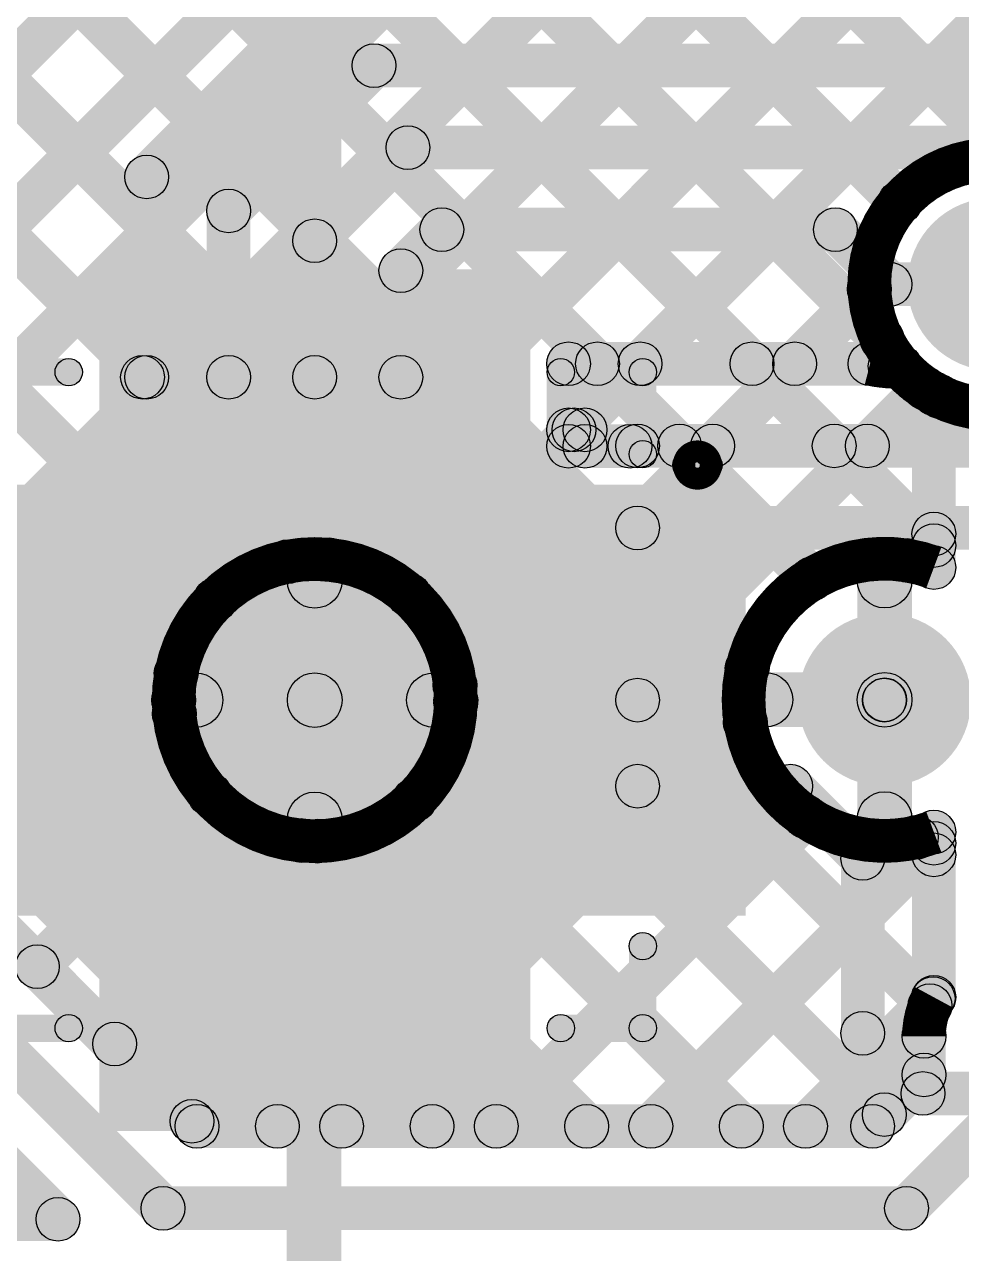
# Model space of a CAD drawing. Header units: millimetres. Extents: x 2.38 to 5.72, y -0.36 to 1.72.
# Drawn here: x 4.0637 to 4.235, y 0.1357 to 0.3605 of the extents above; entities that cross this region are included whole.
import ezdxf

# ---------------------------------------------------------------- set-up
doc = ezdxf.new("R2010")
doc.units = ezdxf.units.MM
doc.header["$MEASUREMENT"] = 0
for name, color, linetype in [('BottomLayer', 5, 'Continuous'), ('BottomOverlay', 54, 'Continuous'), ('BottomPaste', 16, 'Continuous'), ('BottomSolder', 6, 'Continuous'), ('Mechanical1', 6, 'Continuous'), ('TopLayer', 1, 'Continuous'), ('TopSolder', 216, 'Continuous'), ('ViaHoleLayer', 16, 'Continuous')]:
    doc.layers.add(name, color=color, linetype=linetype)

# ---------------------------------------------------------------- blocks, each defined once
blk = doc.blocks.new('20_QFN_B_2')
at = {"layer": 'BottomLayer'}
for points in [[(-0.03543, 0.0748), (-0.02756, 0.0748), (-0.02756, 0.04331), (-0.03543, 0.04331)], [(-0.01969, 0.0748), (-0.01181, 0.0748), (-0.01181, 0.04331), (-0.01969, 0.04331)], [(-0.00394, 0.0748), (0.00394, 0.0748), (0.00394, 0.04331), (-0.00394, 0.04331)], [(0.01181, 0.0748), (0.01969, 0.0748), (0.01969, 0.04331), (0.01181, 0.04331)], [(0.02756, 0.0748), (0.03543, 0.0748), (0.03543, 0.04331), (0.02756, 0.04331)], [(-0.0748, 0.03543), (-0.04331, 0.03543), (-0.04331, 0.02756), (-0.0748, 0.02756)], [(-0.03543, 0.03543), (0.03543, 0.03543), (0.03543, -0.03543), (-0.03543, -0.03543)], [(0.04331, 0.03543), (0.0748, 0.03543), (0.0748, 0.02756), (0.04331, 0.02756)], [(-0.0748, 0.01969), (-0.04331, 0.01969), (-0.04331, 0.01181), (-0.0748, 0.01181)], [(0.04331, 0.01969), (0.0748, 0.01969), (0.0748, 0.01181), (0.04331, 0.01181)], [(-0.0748, 0.00394), (-0.04331, 0.00394), (-0.04331, -0.00394), (-0.0748, -0.00394)], [(0.04331, 0.00394), (0.0748, 0.00394), (0.0748, -0.00394), (0.04331, -0.00394)], [(-0.0748, -0.01181), (-0.04331, -0.01181), (-0.04331, -0.01969), (-0.0748, -0.01969)], [(0.04331, -0.01181), (0.0748, -0.01181), (0.0748, -0.01969), (0.04331, -0.01969)], [(-0.0748, -0.02756), (-0.04331, -0.02756), (-0.04331, -0.03543), (-0.0748, -0.03543)], [(0.04331, -0.02756), (0.0748, -0.02756), (0.0748, -0.03543), (0.04331, -0.03543)], [(-0.03543, -0.04331), (-0.02756, -0.04331), (-0.02756, -0.0748), (-0.03543, -0.0748)], [(-0.01969, -0.04331), (-0.01181, -0.04331), (-0.01181, -0.0748), (-0.01969, -0.0748)], [(-0.00394, -0.04331), (0.00394, -0.04331), (0.00394, -0.0748), (-0.00394, -0.0748)], [(0.01181, -0.04331), (0.01969, -0.04331), (0.01969, -0.0748), (0.01181, -0.0748)], [(0.02756, -0.04331), (0.03543, -0.04331), (0.03543, -0.0748), (0.02756, -0.0748)]]:
    blk.add_hatch(color=5, dxfattribs=at).paths.add_polyline_path(points)
at = {"layer": 'BottomOverlay'}
h = blk.add_hatch(color=54, dxfattribs=at)
edge = h.paths.add_edge_path()
edge.add_arc((-0.06, 0.06), 0.0025, 0, 360)
h = blk.add_hatch(color=54, dxfattribs=at)
edge = h.paths.add_edge_path()
edge.add_arc((-0.06, 0.06), 0.0025, 0, 360)
for points in [[(-0.045, 0.0625), (-0.045, 0.0575), (-0.06, 0.0575), (-0.06, 0.0625)], [(0.06, 0.0625), (0.06, 0.0575), (0.045, 0.0575), (0.045, 0.0625)], [(-0.0625, 0.06), (-0.0575, 0.06), (-0.0575, 0.045), (-0.0625, 0.045)], [(0.0575, 0.06), (0.0625, 0.06), (0.0625, 0.045), (0.0575, 0.045)], [(-0.0625, -0.045), (-0.0575, -0.045), (-0.0575, -0.06), (-0.0625, -0.06)], [(0.0575, -0.045), (0.0625, -0.045), (0.0625, -0.06), (0.0575, -0.06)], [(-0.045, -0.0575), (-0.045, -0.0625), (-0.06, -0.0625), (-0.06, -0.0575)], [(0.06, -0.0575), (0.06, -0.0625), (0.045, -0.0625), (0.045, -0.0575)]]:
    blk.add_hatch(color=54, dxfattribs=at).paths.add_polyline_path(points)
h = blk.add_hatch(color=54, dxfattribs=at)
edge = h.paths.add_edge_path()
edge.add_arc((-0.045, 0.06), 0.0025, 0, 360)
h = blk.add_hatch(color=54, dxfattribs=at)
edge = h.paths.add_edge_path()
edge.add_arc((0.045, 0.06), 0.0025, 0, 360)
h = blk.add_hatch(color=54, dxfattribs=at)
edge = h.paths.add_edge_path()
edge.add_arc((0.06, 0.06), 0.0025, 0, 360)
h = blk.add_hatch(color=54, dxfattribs=at)
edge = h.paths.add_edge_path()
edge.add_arc((0.06, 0.06), 0.0025, 0, 360)
h = blk.add_hatch(color=54, dxfattribs=at)
edge = h.paths.add_edge_path()
edge.add_arc((-0.06, 0.045), 0.0025, 0, 360)
h = blk.add_hatch(color=54, dxfattribs=at)
edge = h.paths.add_edge_path()
edge.add_arc((0.06, 0.045), 0.0025, 0, 360)
h = blk.add_hatch(color=54, dxfattribs=at)
edge = h.paths.add_edge_path()
edge.add_arc((-0.072, -0.043), 0.0025, 0, 360)
h = blk.add_hatch(color=54, dxfattribs=at)
edge = h.paths.add_edge_path()
edge.add_arc((-0.068, -0.043), 0.0025, 0, 360)
h = blk.add_hatch(color=54, dxfattribs=at)
edge = h.paths.add_edge_path()
edge.add_arc((-0.06, -0.045), 0.0025, 0, 360)
h = blk.add_hatch(color=54, dxfattribs=at)
edge = h.paths.add_edge_path()
edge.add_arc((0.06, -0.045), 0.0025, 0, 360)
h = blk.add_hatch(color=54, dxfattribs=at)
edge = h.paths.add_edge_path()
edge.add_arc((-0.06, -0.06), 0.0025, 0, 360)
h = blk.add_hatch(color=54, dxfattribs=at)
edge = h.paths.add_edge_path()
edge.add_arc((-0.06, -0.06), 0.0025, 0, 360)
h = blk.add_hatch(color=54, dxfattribs=at)
edge = h.paths.add_edge_path()
edge.add_arc((-0.045, -0.06), 0.0025, 0, 360)
h = blk.add_hatch(color=54, dxfattribs=at)
edge = h.paths.add_edge_path()
edge.add_arc((0.045, -0.06), 0.0025, 0, 360)
h = blk.add_hatch(color=54, dxfattribs=at)
edge = h.paths.add_edge_path()
edge.add_arc((0.06, -0.06), 0.0025, 0, 360)
h = blk.add_hatch(color=54, dxfattribs=at)
edge = h.paths.add_edge_path()
edge.add_arc((0.06, -0.06), 0.0025, 0, 360)
at = {"layer": 'BottomPaste'}
for points in [[(-0.03543, 0.0748), (-0.02756, 0.0748), (-0.02756, 0.04331), (-0.03543, 0.04331)], [(-0.01969, 0.0748), (-0.01181, 0.0748), (-0.01181, 0.04331), (-0.01969, 0.04331)], [(-0.00394, 0.0748), (0.00394, 0.0748), (0.00394, 0.04331), (-0.00394, 0.04331)], [(0.01181, 0.0748), (0.01969, 0.0748), (0.01969, 0.04331), (0.01181, 0.04331)], [(0.02756, 0.0748), (0.03543, 0.0748), (0.03543, 0.04331), (0.02756, 0.04331)], [(-0.0748, 0.03543), (-0.04331, 0.03543), (-0.04331, 0.02756), (-0.0748, 0.02756)], [(-0.03543, 0.03543), (0.03543, 0.03543), (0.03543, -0.03543), (-0.03543, -0.03543)], [(0.04331, 0.03543), (0.0748, 0.03543), (0.0748, 0.02756), (0.04331, 0.02756)], [(-0.0748, 0.01969), (-0.04331, 0.01969), (-0.04331, 0.01181), (-0.0748, 0.01181)], [(0.04331, 0.01969), (0.0748, 0.01969), (0.0748, 0.01181), (0.04331, 0.01181)], [(-0.0748, 0.00394), (-0.04331, 0.00394), (-0.04331, -0.00394), (-0.0748, -0.00394)], [(0.04331, 0.00394), (0.0748, 0.00394), (0.0748, -0.00394), (0.04331, -0.00394)], [(-0.0748, -0.01181), (-0.04331, -0.01181), (-0.04331, -0.01969), (-0.0748, -0.01969)], [(0.04331, -0.01181), (0.0748, -0.01181), (0.0748, -0.01969), (0.04331, -0.01969)], [(-0.0748, -0.02756), (-0.04331, -0.02756), (-0.04331, -0.03543), (-0.0748, -0.03543)], [(0.04331, -0.02756), (0.0748, -0.02756), (0.0748, -0.03543), (0.04331, -0.03543)], [(-0.03543, -0.04331), (-0.02756, -0.04331), (-0.02756, -0.0748), (-0.03543, -0.0748)], [(-0.01969, -0.04331), (-0.01181, -0.04331), (-0.01181, -0.0748), (-0.01969, -0.0748)], [(-0.00394, -0.04331), (0.00394, -0.04331), (0.00394, -0.0748), (-0.00394, -0.0748)], [(0.01181, -0.04331), (0.01969, -0.04331), (0.01969, -0.0748), (0.01181, -0.0748)], [(0.02756, -0.04331), (0.03543, -0.04331), (0.03543, -0.0748), (0.02756, -0.0748)]]:
    blk.add_hatch(color=16, dxfattribs=at).paths.add_polyline_path(points)
at = {"layer": 'BottomSolder'}
for points in [[(-0.03943, 0.0788), (-0.02356, 0.0788), (-0.02356, 0.03931), (-0.03943, 0.03931)], [(-0.02369, 0.0788), (-0.00781, 0.0788), (-0.00781, 0.03931), (-0.02369, 0.03931)], [(-0.00794, 0.0788), (0.00794, 0.0788), (0.00794, 0.03931), (-0.00794, 0.03931)], [(0.00781, 0.0788), (0.02369, 0.0788), (0.02369, 0.03931), (0.00781, 0.03931)], [(0.02356, 0.0788), (0.03943, 0.0788), (0.03943, 0.03931), (0.02356, 0.03931)], [(-0.0788, 0.03943), (-0.03931, 0.03943), (-0.03931, 0.02356), (-0.0788, 0.02356)], [(-0.03943, 0.03943), (0.03943, 0.03943), (0.03943, -0.03943), (-0.03943, -0.03943)], [(0.03931, 0.03943), (0.0788, 0.03943), (0.0788, 0.02356), (0.03931, 0.02356)], [(-0.0788, 0.02369), (-0.03931, 0.02369), (-0.03931, 0.00781), (-0.0788, 0.00781)], [(0.03931, 0.02369), (0.0788, 0.02369), (0.0788, 0.00781), (0.03931, 0.00781)], [(-0.0788, 0.00794), (-0.03931, 0.00794), (-0.03931, -0.00794), (-0.0788, -0.00794)], [(0.03931, 0.00794), (0.0788, 0.00794), (0.0788, -0.00794), (0.03931, -0.00794)], [(-0.0788, -0.00781), (-0.03931, -0.00781), (-0.03931, -0.02369), (-0.0788, -0.02369)], [(0.03931, -0.00781), (0.0788, -0.00781), (0.0788, -0.02369), (0.03931, -0.02369)], [(-0.0788, -0.02356), (-0.03931, -0.02356), (-0.03931, -0.03943), (-0.0788, -0.03943)], [(0.03931, -0.02356), (0.0788, -0.02356), (0.0788, -0.03943), (0.03931, -0.03943)], [(-0.03943, -0.03931), (-0.02356, -0.03931), (-0.02356, -0.0788), (-0.03943, -0.0788)], [(-0.02369, -0.03931), (-0.00781, -0.03931), (-0.00781, -0.0788), (-0.02369, -0.0788)], [(-0.00794, -0.03931), (0.00794, -0.03931), (0.00794, -0.0788), (-0.00794, -0.0788)], [(0.00781, -0.03931), (0.02369, -0.03931), (0.02369, -0.0788), (0.00781, -0.0788)], [(0.02356, -0.03931), (0.03943, -0.03931), (0.03943, -0.0788), (0.02356, -0.0788)]]:
    blk.add_hatch(color=6, dxfattribs=at).paths.add_polyline_path(points)
at = {"layer": 'BottomOverlay', "const_width": 0.005}
blk.add_lwpolyline([(-0.068, -0.043, 1), (-0.072, -0.043, 1)], format="xyb", close=True, dxfattribs=at)
at = {"layer": 'BottomOverlay'}
for centre in [(-0.06, 0.06), (-0.06, 0.06), (-0.045, 0.06), (0.045, 0.06), (0.06, 0.06), (0.06, 0.06), (-0.06, 0.045), (0.06, 0.045), (-0.072, -0.043), (-0.068, -0.043), (-0.06, -0.045), (0.06, -0.045), (-0.06, -0.06), (-0.06, -0.06), (-0.045, -0.06), (0.045, -0.06), (0.06, -0.06), (0.06, -0.06)]:
    blk.add_circle(centre, 0.0025, dxfattribs=at)

msp = doc.modelspace()

# ---------------------------------------------------------------- hatches: boundary and pattern name
at = {"layer": 'BottomLayer'}
for points in [[(4.08883, 0.32981), (4.08317, 0.33547), (4.11853, 0.37083), (4.12419, 0.36517)], [(4.10383, 0.3236), (4.09817, 0.32925), (4.12475, 0.35583), (4.1304, 0.35017)], [(4.12758, 0.349), (4.12758, 0.357), (4.395, 0.357), (4.395, 0.349)], [(4.13379, 0.334), (4.13379, 0.342), (4.567, 0.342), (4.567, 0.334)], [(4.11958, 0.31813), (4.11392, 0.32379), (4.13096, 0.34083), (4.13662, 0.33517)], [(4.09, 0.296), (4.082, 0.296), (4.082, 0.33264), (4.09, 0.33264)], [(4.105, 0.296), (4.097, 0.296), (4.097, 0.32642), (4.105, 0.32642)], [(4.14, 0.319), (4.14, 0.327), (4.212, 0.327), (4.212, 0.319)], [(4.13532, 0.31266), (4.12967, 0.31832), (4.13717, 0.32583), (4.14283, 0.32017)], [(4.20917, 0.32017), (4.21483, 0.32583), (4.22483, 0.31583), (4.21917, 0.31017)], [(4.12075, 0.296), (4.11275, 0.296), (4.11275, 0.32096), (4.12075, 0.32096)], [(4.222, 0.309), (4.222, 0.317), (4.241, 0.317), (4.241, 0.309)], [(4.1365, 0.296), (4.1285, 0.296), (4.1285, 0.31549), (4.1365, 0.31549)], [(4.16702, 0.28355), (4.16136, 0.28921), (4.17344, 0.30128), (4.1791, 0.29563)], [(4.16318, 0.29446), (4.16318, 0.30246), (4.21833, 0.30246), (4.21833, 0.29446)], [(4.16564, 0.29563), (4.1713, 0.30128), (4.18631, 0.28627), (4.18066, 0.28061)], [(4.19237, 0.28061), (4.18671, 0.28627), (4.20172, 0.30128), (4.20738, 0.29563)], [(4.19392, 0.29563), (4.19958, 0.30128), (4.2146, 0.28627), (4.20894, 0.28061)], [(4.08525, 0.292), (4.08525, 0.3), (4.086, 0.3), (4.086, 0.292)], [(4.16718, 0.28638), (4.15918, 0.28638), (4.15918, 0.29846), (4.16718, 0.29846)], [(4.22065, 0.28061), (4.21499, 0.28627), (4.22555, 0.29683), (4.23121, 0.29117)], [(4.22816, 0.28967), (4.23382, 0.29533), (4.24288, 0.28627), (4.23722, 0.28061)], [(4.16318, 0.28238), (4.16318, 0.29038), (4.16618, 0.29038), (4.16618, 0.28238)], [(4.16318, 0.27938), (4.16318, 0.28738), (4.16618, 0.28738), (4.16618, 0.27938)], [(4.16618, 0.27938), (4.16618, 0.28738), (4.17443, 0.28738), (4.17443, 0.27938)], [(4.1758, 0.27944), (4.1758, 0.28744), (4.25956, 0.28744), (4.25956, 0.27944)], [(4.1758, 0.26444), (4.1758, 0.27244), (4.25956, 0.27244), (4.25956, 0.26444)], [(4.1758, 0.23294), (4.1758, 0.24094), (4.22094, 0.24094), (4.22094, 0.23294)], [(4.22377, 0.23412), (4.21812, 0.23977), (4.21817, 0.23983), (4.22383, 0.23417)], [(4.1758, 0.2172), (4.1758, 0.2252), (4.2038, 0.2252), (4.2038, 0.2172)], [(4.20097, 0.21837), (4.20663, 0.22403), (4.21983, 0.21083), (4.21417, 0.20517)], [(4.221, 0.176), (4.213, 0.176), (4.213, 0.208), (4.221, 0.208)], [(4.21417, 0.17317), (4.21983, 0.17883), (4.23083, 0.16783), (4.22517, 0.16217)], [(4.228, 0.161), (4.228, 0.169), (4.265, 0.169), (4.265, 0.161)]]:
    msp.add_hatch(color=5, dxfattribs=at).paths.add_polyline_path(points)
h = msp.add_hatch(color=5, dxfattribs=at)
edge = h.paths.add_edge_path()
edge.add_arc((4.12758, 0.353), 0.004, 0, 360)
h = msp.add_hatch(color=5, dxfattribs=at)
edge = h.paths.add_edge_path()
edge.add_arc((4.12758, 0.353), 0.004, 0, 360)
h = msp.add_hatch(color=5, dxfattribs=at)
edge = h.paths.add_edge_path()
edge.add_arc((4.13379, 0.338), 0.004, 0, 360)
h = msp.add_hatch(color=5, dxfattribs=at)
edge = h.paths.add_edge_path()
edge.add_arc((4.13379, 0.338), 0.004, 0, 360)
h = msp.add_hatch(color=5, dxfattribs=at)
edge = h.paths.add_edge_path()
edge.add_arc((4.086, 0.33264), 0.004, 0, 360)
h = msp.add_hatch(color=5, dxfattribs=at)
edge = h.paths.add_edge_path()
edge.add_arc((4.086, 0.33264), 0.004, 0, 360)
h = msp.add_hatch(color=5, dxfattribs=at)
edge = h.paths.add_edge_path()
edge.add_arc((4.101, 0.32642), 0.004, 0, 360)
h = msp.add_hatch(color=5, dxfattribs=at)
edge = h.paths.add_edge_path()
edge.add_arc((4.101, 0.32642), 0.004, 0, 360)
h = msp.add_hatch(color=5, dxfattribs=at)
edge = h.paths.add_edge_path()
edge.add_arc((4.14, 0.323), 0.004, 0, 360)
h = msp.add_hatch(color=5, dxfattribs=at)
edge = h.paths.add_edge_path()
edge.add_arc((4.14, 0.323), 0.004, 0, 360)
h = msp.add_hatch(color=5, dxfattribs=at)
edge = h.paths.add_edge_path()
edge.add_arc((4.212, 0.323), 0.004, 0, 360)
h = msp.add_hatch(color=5, dxfattribs=at)
edge = h.paths.add_edge_path()
edge.add_arc((4.212, 0.323), 0.004, 0, 360)
h = msp.add_hatch(color=5, dxfattribs=at)
edge = h.paths.add_edge_path()
edge.add_arc((4.11675, 0.32096), 0.004, 0, 360)
h = msp.add_hatch(color=5, dxfattribs=at)
edge = h.paths.add_edge_path()
edge.add_arc((4.11675, 0.32096), 0.004, 0, 360)
h = msp.add_hatch(color=5, dxfattribs=at)
edge = h.paths.add_edge_path()
edge.add_arc((4.241, 0.313), 0.01181, 0, 360)
h = msp.add_hatch(color=5, dxfattribs=at)
edge = h.paths.add_edge_path()
edge.add_arc((4.1325, 0.31549), 0.004, 0, 360)
h = msp.add_hatch(color=5, dxfattribs=at)
edge = h.paths.add_edge_path()
edge.add_arc((4.1325, 0.31549), 0.004, 0, 360)
h = msp.add_hatch(color=5, dxfattribs=at)
edge = h.paths.add_edge_path()
edge.add_arc((4.222, 0.313), 0.004, 0, 360)
h = msp.add_hatch(color=5, dxfattribs=at)
edge = h.paths.add_edge_path()
edge.add_arc((4.222, 0.313), 0.004, 0, 360)
h = msp.add_hatch(color=5, dxfattribs=at)
edge = h.paths.add_edge_path()
edge.add_arc((4.16318, 0.29846), 0.004, 0, 360)
h = msp.add_hatch(color=5, dxfattribs=at)
edge = h.paths.add_edge_path()
edge.add_arc((4.16318, 0.29846), 0.004, 0, 360)
h = msp.add_hatch(color=5, dxfattribs=at)
edge = h.paths.add_edge_path()
edge.add_arc((4.16847, 0.29846), 0.004, 0, 360)
h = msp.add_hatch(color=5, dxfattribs=at)
edge = h.paths.add_edge_path()
edge.add_arc((4.17627, 0.29846), 0.004, 0, 360)
h = msp.add_hatch(color=5, dxfattribs=at)
edge = h.paths.add_edge_path()
edge.add_arc((4.19675, 0.29846), 0.004, 0, 360)
h = msp.add_hatch(color=5, dxfattribs=at)
edge = h.paths.add_edge_path()
edge.add_arc((4.20455, 0.29846), 0.004, 0, 360)
h = msp.add_hatch(color=5, dxfattribs=at)
edge = h.paths.add_edge_path()
edge.add_arc((4.21833, 0.29846), 0.004, 0, 360)
h = msp.add_hatch(color=5, dxfattribs=at)
edge = h.paths.add_edge_path()
edge.add_arc((4.21833, 0.29846), 0.004, 0, 360)
h = msp.add_hatch(color=5, dxfattribs=at)
edge = h.paths.add_edge_path()
edge.add_arc((4.21833, 0.29846), 0.004, 0, 360)
h = msp.add_hatch(color=5, dxfattribs=at)
edge = h.paths.add_edge_path()
edge.add_arc((4.222, 0.298), 0.004, 0, 360)
h = msp.add_hatch(color=5, dxfattribs=at)
edge = h.paths.add_edge_path()
edge.add_arc((4.222, 0.298), 0.004, 0, 360)
h = msp.add_hatch(color=5, dxfattribs=at)
edge = h.paths.add_edge_path()
edge.add_arc((4.22381, 0.298), 0.004, 0, 360)
h = msp.add_hatch(color=5, dxfattribs=at)
edge = h.paths.add_edge_path()
edge.add_arc((4.08525, 0.296), 0.004, 0, 360)
h = msp.add_hatch(color=5, dxfattribs=at)
edge = h.paths.add_edge_path()
edge.add_arc((4.086, 0.296), 0.004, 0, 360)
h = msp.add_hatch(color=5, dxfattribs=at)
edge = h.paths.add_edge_path()
edge.add_arc((4.086, 0.296), 0.004, 0, 360)
h = msp.add_hatch(color=5, dxfattribs=at)
edge = h.paths.add_edge_path()
edge.add_arc((4.101, 0.296), 0.004, 0, 360)
h = msp.add_hatch(color=5, dxfattribs=at)
edge = h.paths.add_edge_path()
edge.add_arc((4.11675, 0.296), 0.004, 0, 360)
h = msp.add_hatch(color=5, dxfattribs=at)
edge = h.paths.add_edge_path()
edge.add_arc((4.1325, 0.296), 0.004, 0, 360)
h = msp.add_hatch(color=5, dxfattribs=at)
edge = h.paths.add_edge_path()
edge.add_arc((4.22838, 0.294), 0.004, 0, 360)
h = msp.add_hatch(color=5, dxfattribs=at)
edge = h.paths.add_edge_path()
edge.add_arc((4.23099, 0.2925), 0.004, 0, 360)
h = msp.add_hatch(color=5, dxfattribs=at)
edge = h.paths.add_edge_path()
edge.add_arc((4.16318, 0.28638), 0.004, 0, 360)
h = msp.add_hatch(color=5, dxfattribs=at)
edge = h.paths.add_edge_path()
edge.add_arc((4.16318, 0.28638), 0.004, 0, 360)
h = msp.add_hatch(color=5, dxfattribs=at)
edge = h.paths.add_edge_path()
edge.add_arc((4.16419, 0.28638), 0.004, 0, 360)
h = msp.add_hatch(color=5, dxfattribs=at)
edge = h.paths.add_edge_path()
edge.add_arc((4.16618, 0.28638), 0.004, 0, 360)
h = msp.add_hatch(color=5, dxfattribs=at)
edge = h.paths.add_edge_path()
edge.add_arc((4.16318, 0.28338), 0.004, 0, 360)
h = msp.add_hatch(color=5, dxfattribs=at)
edge = h.paths.add_edge_path()
edge.add_arc((4.16618, 0.28338), 0.004, 0, 360)
h = msp.add_hatch(color=5, dxfattribs=at)
edge = h.paths.add_edge_path()
edge.add_arc((4.16618, 0.28338), 0.004, 0, 360)
h = msp.add_hatch(color=5, dxfattribs=at)
edge = h.paths.add_edge_path()
edge.add_arc((4.17443, 0.28338), 0.004, 0, 360)
h = msp.add_hatch(color=5, dxfattribs=at)
edge = h.paths.add_edge_path()
edge.add_arc((4.1758, 0.28344), 0.004, 0, 360)
h = msp.add_hatch(color=5, dxfattribs=at)
edge = h.paths.add_edge_path()
edge.add_arc((4.18348, 0.28344), 0.004, 0, 360)
h = msp.add_hatch(color=5, dxfattribs=at)
edge = h.paths.add_edge_path()
edge.add_arc((4.18954, 0.28344), 0.004, 0, 360)
h = msp.add_hatch(color=5, dxfattribs=at)
edge = h.paths.add_edge_path()
edge.add_arc((4.21177, 0.28344), 0.004, 0, 360)
h = msp.add_hatch(color=5, dxfattribs=at)
edge = h.paths.add_edge_path()
edge.add_arc((4.21782, 0.28344), 0.004, 0, 360)
h = msp.add_hatch(color=5, dxfattribs=at)
edge = h.paths.add_edge_path()
edge.add_arc((4.1758, 0.26844), 0.004, 0, 360)
h = msp.add_hatch(color=5, dxfattribs=at)
edge = h.paths.add_edge_path()
edge.add_arc((4.11675, 0.23694), 0.01181, 0, 360)
h = msp.add_hatch(color=5, dxfattribs=at)
edge = h.paths.add_edge_path()
edge.add_arc((4.221, 0.237), 0.01181, 0, 360)
h = msp.add_hatch(color=5, dxfattribs=at)
edge = h.paths.add_edge_path()
edge.add_arc((4.1758, 0.23694), 0.004, 0, 360)
h = msp.add_hatch(color=5, dxfattribs=at)
edge = h.paths.add_edge_path()
edge.add_arc((4.22094, 0.23694), 0.004, 0, 360)
h = msp.add_hatch(color=5, dxfattribs=at)
edge = h.paths.add_edge_path()
edge.add_arc((4.22094, 0.23694), 0.004, 0, 360)
h = msp.add_hatch(color=5, dxfattribs=at)
edge = h.paths.add_edge_path()
edge.add_arc((4.221, 0.237), 0.004, 0, 360)
h = msp.add_hatch(color=5, dxfattribs=at)
edge = h.paths.add_edge_path()
edge.add_arc((4.1758, 0.2212), 0.004, 0, 360)
h = msp.add_hatch(color=5, dxfattribs=at)
edge = h.paths.add_edge_path()
edge.add_arc((4.2038, 0.2212), 0.004, 0, 360)
h = msp.add_hatch(color=5, dxfattribs=at)
edge = h.paths.add_edge_path()
edge.add_arc((4.2038, 0.2212), 0.004, 0, 360)
h = msp.add_hatch(color=5, dxfattribs=at)
edge = h.paths.add_edge_path()
edge.add_arc((4.217, 0.208), 0.004, 0, 360)
h = msp.add_hatch(color=5, dxfattribs=at)
edge = h.paths.add_edge_path()
edge.add_arc((4.217, 0.208), 0.004, 0, 360)
h = msp.add_hatch(color=5, dxfattribs=at)
edge = h.paths.add_edge_path()
edge.add_arc((4.217, 0.176), 0.004, 0, 360)
h = msp.add_hatch(color=5, dxfattribs=at)
edge = h.paths.add_edge_path()
edge.add_arc((4.217, 0.176), 0.004, 0, 360)
h = msp.add_hatch(color=5, dxfattribs=at)
edge = h.paths.add_edge_path()
edge.add_arc((4.228, 0.165), 0.004, 0, 360)
h = msp.add_hatch(color=5, dxfattribs=at)
edge = h.paths.add_edge_path()
edge.add_arc((4.228, 0.165), 0.004, 0, 360)
at = {"layer": 'BottomSolder'}
h = msp.add_hatch(color=6, dxfattribs=at)
edge = h.paths.add_edge_path()
edge.add_arc((4.241, 0.313), 0.01581, 0, 360)
h = msp.add_hatch(color=6, dxfattribs=at)
edge = h.paths.add_edge_path()
edge.add_arc((4.11675, 0.23694), 0.01581, 0, 360)
h = msp.add_hatch(color=6, dxfattribs=at)
edge = h.paths.add_edge_path()
edge.add_arc((4.221, 0.237), 0.01581, 0, 360)
at = {"layer": 'Mechanical1'}
msp.add_hatch(color=6, dxfattribs=at).paths.add_polyline_path([(4.12162, 0.04), (4.11162, 0.04), (4.11162, 0.51244), (4.12162, 0.51244)])
at = {"layer": 'TopLayer'}
for points in [[(3.80711, 0.45617), (3.81276, 0.46183), (4.11276, 0.16183), (4.10711, 0.15617)], [(3.83539, 0.45617), (3.84105, 0.46183), (4.14105, 0.16183), (4.13539, 0.15617)], [(3.86367, 0.45617), (3.86933, 0.46183), (4.09389, 0.23727), (4.08823, 0.23162)], [(3.94853, 0.45617), (3.95418, 0.46183), (4.23211, 0.1839), (4.22645, 0.17824)], [(3.9685, 0.19817), (3.96285, 0.20383), (4.22085, 0.46183), (4.2265, 0.45617)], [(3.97681, 0.45617), (3.98247, 0.46183), (4.19868, 0.24562), (4.19302, 0.23996)], [(3.99679, 0.19817), (3.99113, 0.20383), (4.24913, 0.46183), (4.25479, 0.45617)], [(4.0051, 0.45617), (4.01075, 0.46183), (4.21059, 0.26199), (4.20494, 0.25633)], [(4.02507, 0.19817), (4.01941, 0.20383), (4.27741, 0.46183), (4.28307, 0.45617)], [(4.03338, 0.45617), (4.03904, 0.46183), (4.23283, 0.26804), (4.22717, 0.26238)], [(4.11823, 0.45617), (4.12389, 0.46183), (4.24735, 0.33837), (4.2417, 0.33271)], [(4.11463, 0.25945), (4.10898, 0.26511), (4.26616, 0.42229), (4.27181, 0.41663)], [(3.97527, 0.40115), (3.98093, 0.4068), (4.12229, 0.26544), (4.11663, 0.25978)], [(4.14521, 0.40091), (4.15087, 0.40657), (4.22663, 0.33081), (4.22097, 0.32515)], [(3.91193, 0.19817), (3.90628, 0.20383), (4.09964, 0.39719), (4.10529, 0.39153)], [(4.1368, 0.25334), (4.13115, 0.25899), (4.26951, 0.39736), (4.27517, 0.3917)], [(3.96323, 0.38491), (3.96888, 0.39056), (4.10137, 0.25807), (4.09572, 0.25241)], [(4.13304, 0.3848), (4.1387, 0.39045), (4.22333, 0.30582), (4.21767, 0.30016)], [(3.94022, 0.19817), (3.93456, 0.20383), (4.11785, 0.38712), (4.12351, 0.38146)], [(4.14538, 0.23363), (4.13973, 0.23929), (4.21538, 0.31494), (4.22103, 0.30928)], [(4.09713, 0.15709), (4.09147, 0.16275), (4.22555, 0.29683), (4.23121, 0.29117)], [(4.234, 0.26119), (4.226, 0.26119), (4.226, 0.29302), (4.234, 0.29302)], [(4.22797, 0.25965), (4.22231, 0.26531), (4.22717, 0.27016), (4.23283, 0.26451)], [(4.12175, 0.23694), (4.11175, 0.23694), (4.11175, 0.25876), (4.12175, 0.25876)], [(4.226, 0.237), (4.216, 0.237), (4.216, 0.25881), (4.226, 0.25881)], [(4.05301, 0.19783), (4.04736, 0.20349), (4.08859, 0.24472), (4.09424, 0.23906)], [(4.09494, 0.23194), (4.09494, 0.24194), (4.11675, 0.24194), (4.11675, 0.23194)], [(4.11675, 0.23194), (4.11675, 0.24194), (4.13856, 0.24194), (4.13856, 0.23194)], [(4.13959, 0.23683), (4.14524, 0.24248), (4.22376, 0.16397), (4.2181, 0.15831)], [(4.19919, 0.232), (4.19919, 0.242), (4.221, 0.242), (4.221, 0.232)], [(4.12175, 0.21513), (4.11175, 0.21513), (4.11175, 0.23694), (4.12175, 0.23694)], [(4.226, 0.21519), (4.216, 0.21519), (4.216, 0.237), (4.226, 0.237)], [(4.12449, 0.15617), (4.11884, 0.16183), (4.19269, 0.23569), (4.19835, 0.23003)], [(4.06884, 0.18537), (4.06318, 0.19103), (4.0947, 0.22255), (4.10036, 0.21689)], [(4.13222, 0.21591), (4.13787, 0.22157), (4.19762, 0.16183), (4.19196, 0.15617)], [(4.15278, 0.15617), (4.14712, 0.16183), (4.20373, 0.21844), (4.20939, 0.21278)], [(4.08298, 0.17123), (4.07733, 0.17689), (4.11441, 0.21397), (4.12006, 0.20831)], [(4.11142, 0.20843), (4.11708, 0.21408), (4.16933, 0.16183), (4.16367, 0.15617)], [(4.18106, 0.15617), (4.1754, 0.16183), (4.22717, 0.2136), (4.23283, 0.20794)], [(4.22396, 0.20902), (4.22962, 0.21468), (4.23283, 0.21147), (4.22717, 0.20581)], [(4.234, 0.18259), (4.226, 0.18259), (4.226, 0.21281), (4.234, 0.21281)], [(4.05478, 0.19377), (4.06044, 0.19943), (4.09804, 0.16183), (4.09238, 0.15617)], [(4.04417, 0.18317), (4.04983, 0.18883), (4.09183, 0.14683), (4.08617, 0.14117)], [(4.20935, 0.15617), (4.20369, 0.16183), (4.22705, 0.18519), (4.2327, 0.17953)], [(4.23219, 0.1684), (4.22419, 0.1684), (4.22419, 0.17545), (4.23219, 0.17545)], [(4.22162, 0.15617), (4.21596, 0.16183), (4.22536, 0.17123), (4.23102, 0.16557)], [(4.22783, 0.14117), (4.22217, 0.14683), (4.24036, 0.16502), (4.24602, 0.15936)], [(4.09521, 0.155), (4.09521, 0.163), (4.21879, 0.163), (4.21879, 0.155)], [(4.05652, 0.14961), (4.06218, 0.15527), (4.07262, 0.14483), (4.06696, 0.13917)], [(4.089, 0.14), (4.089, 0.148), (4.225, 0.148), (4.225, 0.14)], [(4.05419, 0.138), (4.05419, 0.146), (4.06979, 0.146), (4.06979, 0.138)]]:
    msp.add_hatch(color=1, dxfattribs=at).paths.add_polyline_path(points)
h = msp.add_hatch(color=1, dxfattribs=at)
edge = h.paths.add_edge_path()
edge.add_arc((4.2238, 0.32798), 0.004, 0, 360)
h = msp.add_hatch(color=1, dxfattribs=at)
edge = h.paths.add_edge_path()
edge.add_arc((4.241, 0.313), 0.01181, 0, 360)
h = msp.add_hatch(color=1, dxfattribs=at)
edge = h.paths.add_edge_path()
edge.add_arc((4.21821, 0.31211), 0.004, 0, 360)
h = msp.add_hatch(color=1, dxfattribs=at)
edge = h.paths.add_edge_path()
edge.add_arc((4.2205, 0.30299), 0.004, 0, 360)
h = msp.add_hatch(color=1, dxfattribs=at)
edge = h.paths.add_edge_path()
edge.add_arc((4.22838, 0.294), 0.004, 0, 360)
h = msp.add_hatch(color=1, dxfattribs=at)
edge = h.paths.add_edge_path()
edge.add_arc((4.23, 0.29302), 0.004, 0, 360)
h = msp.add_hatch(color=1, dxfattribs=at)
edge = h.paths.add_edge_path()
edge.add_arc((4.23, 0.29302), 0.004, 0, 360)
h = msp.add_hatch(color=1, dxfattribs=at)
edge = h.paths.add_edge_path()
edge.add_arc((4.23, 0.26734), 0.004, 0, 360)
h = msp.add_hatch(color=1, dxfattribs=at)
edge = h.paths.add_edge_path()
edge.add_arc((4.23, 0.26521), 0.004, 0, 360)
h = msp.add_hatch(color=1, dxfattribs=at)
edge = h.paths.add_edge_path()
edge.add_arc((4.11181, 0.26228), 0.004, 0, 360)
h = msp.add_hatch(color=1, dxfattribs=at)
edge = h.paths.add_edge_path()
edge.add_arc((4.11946, 0.26261), 0.004, 0, 360)
h = msp.add_hatch(color=1, dxfattribs=at)
edge = h.paths.add_edge_path()
edge.add_arc((4.22514, 0.26248), 0.004, 0, 360)
h = msp.add_hatch(color=1, dxfattribs=at)
edge = h.paths.add_edge_path()
edge.add_arc((4.11675, 0.25876), 0.005, 0, 360)
h = msp.add_hatch(color=1, dxfattribs=at)
edge = h.paths.add_edge_path()
edge.add_arc((4.20777, 0.25916), 0.004, 0, 360)
h = msp.add_hatch(color=1, dxfattribs=at)
edge = h.paths.add_edge_path()
edge.add_arc((4.221, 0.25881), 0.005, 0, 360)
h = msp.add_hatch(color=1, dxfattribs=at)
edge = h.paths.add_edge_path()
edge.add_arc((4.23, 0.26119), 0.004, 0, 360)
h = msp.add_hatch(color=1, dxfattribs=at)
edge = h.paths.add_edge_path()
edge.add_arc((4.23, 0.26119), 0.004, 0, 360)
h = msp.add_hatch(color=1, dxfattribs=at)
edge = h.paths.add_edge_path()
edge.add_arc((4.09854, 0.25524), 0.004, 0, 360)
h = msp.add_hatch(color=1, dxfattribs=at)
edge = h.paths.add_edge_path()
edge.add_arc((4.13398, 0.25616), 0.004, 0, 360)
h = msp.add_hatch(color=1, dxfattribs=at)
edge = h.paths.add_edge_path()
edge.add_arc((4.11675, 0.23694), 0.01181, 0, 360)
h = msp.add_hatch(color=1, dxfattribs=at)
edge = h.paths.add_edge_path()
edge.add_arc((4.221, 0.237), 0.01181, 0, 360)
h = msp.add_hatch(color=1, dxfattribs=at)
edge = h.paths.add_edge_path()
edge.add_arc((4.09141, 0.24189), 0.004, 0, 360)
h = msp.add_hatch(color=1, dxfattribs=at)
edge = h.paths.add_edge_path()
edge.add_arc((4.19585, 0.24279), 0.004, 0, 360)
h = msp.add_hatch(color=1, dxfattribs=at)
edge = h.paths.add_edge_path()
edge.add_arc((4.14242, 0.23966), 0.004, 0, 360)
h = msp.add_hatch(color=1, dxfattribs=at)
edge = h.paths.add_edge_path()
edge.add_arc((4.09094, 0.23694), 0.004, 0, 360)
h = msp.add_hatch(color=1, dxfattribs=at)
edge = h.paths.add_edge_path()
edge.add_arc((4.09494, 0.23694), 0.005, 0, 360)
h = msp.add_hatch(color=1, dxfattribs=at)
edge = h.paths.add_edge_path()
edge.add_arc((4.11675, 0.23694), 0.005, 0, 360)
h = msp.add_hatch(color=1, dxfattribs=at)
edge = h.paths.add_edge_path()
edge.add_arc((4.11675, 0.23694), 0.005, 0, 360)
h = msp.add_hatch(color=1, dxfattribs=at)
edge = h.paths.add_edge_path()
edge.add_arc((4.11675, 0.23694), 0.005, 0, 360)
h = msp.add_hatch(color=1, dxfattribs=at)
edge = h.paths.add_edge_path()
edge.add_arc((4.11675, 0.23694), 0.005, 0, 360)
h = msp.add_hatch(color=1, dxfattribs=at)
edge = h.paths.add_edge_path()
edge.add_arc((4.13856, 0.23694), 0.005, 0, 360)
h = msp.add_hatch(color=1, dxfattribs=at)
edge = h.paths.add_edge_path()
edge.add_arc((4.14256, 0.23694), 0.004, 0, 360)
h = msp.add_hatch(color=1, dxfattribs=at)
edge = h.paths.add_edge_path()
edge.add_arc((4.19919, 0.237), 0.005, 0, 360)
h = msp.add_hatch(color=1, dxfattribs=at)
edge = h.paths.add_edge_path()
edge.add_arc((4.221, 0.237), 0.005, 0, 360)
h = msp.add_hatch(color=1, dxfattribs=at)
edge = h.paths.add_edge_path()
edge.add_arc((4.221, 0.237), 0.005, 0, 360)
h = msp.add_hatch(color=1, dxfattribs=at)
edge = h.paths.add_edge_path()
edge.add_arc((4.221, 0.237), 0.005, 0, 360)
h = msp.add_hatch(color=1, dxfattribs=at)
edge = h.paths.add_edge_path()
edge.add_arc((4.09106, 0.23444), 0.004, 0, 360)
h = msp.add_hatch(color=1, dxfattribs=at)
edge = h.paths.add_edge_path()
edge.add_arc((4.14255, 0.23646), 0.004, 0, 360)
h = msp.add_hatch(color=1, dxfattribs=at)
edge = h.paths.add_edge_path()
edge.add_arc((4.19552, 0.23286), 0.004, 0, 360)
h = msp.add_hatch(color=1, dxfattribs=at)
edge = h.paths.add_edge_path()
edge.add_arc((4.09753, 0.21972), 0.004, 0, 360)
h = msp.add_hatch(color=1, dxfattribs=at)
edge = h.paths.add_edge_path()
edge.add_arc((4.13505, 0.21874), 0.004, 0, 360)
h = msp.add_hatch(color=1, dxfattribs=at)
edge = h.paths.add_edge_path()
edge.add_arc((4.11675, 0.21513), 0.005, 0, 360)
h = msp.add_hatch(color=1, dxfattribs=at)
edge = h.paths.add_edge_path()
edge.add_arc((4.20656, 0.21561), 0.004, 0, 360)
h = msp.add_hatch(color=1, dxfattribs=at)
edge = h.paths.add_edge_path()
edge.add_arc((4.221, 0.21519), 0.005, 0, 360)
h = msp.add_hatch(color=1, dxfattribs=at)
edge = h.paths.add_edge_path()
edge.add_arc((4.22679, 0.21185), 0.004, 0, 360)
h = msp.add_hatch(color=1, dxfattribs=at)
edge = h.paths.add_edge_path()
edge.add_arc((4.23, 0.21281), 0.004, 0, 360)
h = msp.add_hatch(color=1, dxfattribs=at)
edge = h.paths.add_edge_path()
edge.add_arc((4.23, 0.21281), 0.004, 0, 360)
h = msp.add_hatch(color=1, dxfattribs=at)
edge = h.paths.add_edge_path()
edge.add_arc((4.11425, 0.21126), 0.004, 0, 360)
h = msp.add_hatch(color=1, dxfattribs=at)
edge = h.paths.add_edge_path()
edge.add_arc((4.11723, 0.21114), 0.004, 0, 360)
h = msp.add_hatch(color=1, dxfattribs=at)
edge = h.paths.add_edge_path()
edge.add_arc((4.23, 0.21077), 0.004, 0, 360)
h = msp.add_hatch(color=1, dxfattribs=at)
edge = h.paths.add_edge_path()
edge.add_arc((4.23, 0.20864), 0.004, 0, 360)
h = msp.add_hatch(color=1, dxfattribs=at)
edge = h.paths.add_edge_path()
edge.add_arc((4.06601, 0.1882), 0.004, 0, 360)
h = msp.add_hatch(color=1, dxfattribs=at)
edge = h.paths.add_edge_path()
edge.add_arc((4.23, 0.18259), 0.004, 0, 360)
h = msp.add_hatch(color=1, dxfattribs=at)
edge = h.paths.add_edge_path()
edge.add_arc((4.23, 0.18259), 0.004, 0, 360)
h = msp.add_hatch(color=1, dxfattribs=at)
edge = h.paths.add_edge_path()
edge.add_arc((4.23, 0.18259), 0.004, 0, 360)
h = msp.add_hatch(color=1, dxfattribs=at)
edge = h.paths.add_edge_path()
edge.add_arc((4.22928, 0.18107), 0.004, 0, 360)
h = msp.add_hatch(color=1, dxfattribs=at)
edge = h.paths.add_edge_path()
edge.add_arc((4.22987, 0.18236), 0.004, 0, 360)
h = msp.add_hatch(color=1, dxfattribs=at)
edge = h.paths.add_edge_path()
edge.add_arc((4.08015, 0.17406), 0.004, 0, 360)
h = msp.add_hatch(color=1, dxfattribs=at)
edge = h.paths.add_edge_path()
edge.add_arc((4.22819, 0.17545), 0.004, 0, 360)
h = msp.add_hatch(color=1, dxfattribs=at)
edge = h.paths.add_edge_path()
edge.add_arc((4.22819, 0.17545), 0.004, 0, 360)
h = msp.add_hatch(color=1, dxfattribs=at)
edge = h.paths.add_edge_path()
edge.add_arc((4.22819, 0.17545), 0.004, 0, 360)
h = msp.add_hatch(color=1, dxfattribs=at)
edge = h.paths.add_edge_path()
edge.add_arc((4.22819, 0.1684), 0.004, 0, 360)
h = msp.add_hatch(color=1, dxfattribs=at)
edge = h.paths.add_edge_path()
edge.add_arc((4.22819, 0.1684), 0.004, 0, 360)
h = msp.add_hatch(color=1, dxfattribs=at)
edge = h.paths.add_edge_path()
edge.add_arc((4.22093, 0.16114), 0.004, 0, 360)
h = msp.add_hatch(color=1, dxfattribs=at)
edge = h.paths.add_edge_path()
edge.add_arc((4.0943, 0.15992), 0.004, 0, 360)
h = msp.add_hatch(color=1, dxfattribs=at)
edge = h.paths.add_edge_path()
edge.add_arc((4.09521, 0.159), 0.004, 0, 360)
h = msp.add_hatch(color=1, dxfattribs=at)
edge = h.paths.add_edge_path()
edge.add_arc((4.09521, 0.159), 0.004, 0, 360)
h = msp.add_hatch(color=1, dxfattribs=at)
edge = h.paths.add_edge_path()
edge.add_arc((4.10993, 0.159), 0.004, 0, 360)
h = msp.add_hatch(color=1, dxfattribs=at)
edge = h.paths.add_edge_path()
edge.add_arc((4.12166, 0.159), 0.004, 0, 360)
h = msp.add_hatch(color=1, dxfattribs=at)
edge = h.paths.add_edge_path()
edge.add_arc((4.13822, 0.159), 0.004, 0, 360)
h = msp.add_hatch(color=1, dxfattribs=at)
edge = h.paths.add_edge_path()
edge.add_arc((4.14995, 0.159), 0.004, 0, 360)
h = msp.add_hatch(color=1, dxfattribs=at)
edge = h.paths.add_edge_path()
edge.add_arc((4.1665, 0.159), 0.004, 0, 360)
h = msp.add_hatch(color=1, dxfattribs=at)
edge = h.paths.add_edge_path()
edge.add_arc((4.17823, 0.159), 0.004, 0, 360)
h = msp.add_hatch(color=1, dxfattribs=at)
edge = h.paths.add_edge_path()
edge.add_arc((4.19479, 0.159), 0.004, 0, 360)
h = msp.add_hatch(color=1, dxfattribs=at)
edge = h.paths.add_edge_path()
edge.add_arc((4.20652, 0.159), 0.004, 0, 360)
h = msp.add_hatch(color=1, dxfattribs=at)
edge = h.paths.add_edge_path()
edge.add_arc((4.21879, 0.159), 0.004, 0, 360)
h = msp.add_hatch(color=1, dxfattribs=at)
edge = h.paths.add_edge_path()
edge.add_arc((4.21879, 0.159), 0.004, 0, 360)
h = msp.add_hatch(color=1, dxfattribs=at)
edge = h.paths.add_edge_path()
edge.add_arc((4.089, 0.144), 0.004, 0, 360)
h = msp.add_hatch(color=1, dxfattribs=at)
edge = h.paths.add_edge_path()
edge.add_arc((4.089, 0.144), 0.004, 0, 360)
h = msp.add_hatch(color=1, dxfattribs=at)
edge = h.paths.add_edge_path()
edge.add_arc((4.225, 0.144), 0.004, 0, 360)
h = msp.add_hatch(color=1, dxfattribs=at)
edge = h.paths.add_edge_path()
edge.add_arc((4.225, 0.144), 0.004, 0, 360)
h = msp.add_hatch(color=1, dxfattribs=at)
edge = h.paths.add_edge_path()
edge.add_arc((4.06979, 0.142), 0.004, 0, 360)
h = msp.add_hatch(color=1, dxfattribs=at)
edge = h.paths.add_edge_path()
edge.add_arc((4.06979, 0.142), 0.004, 0, 360)
at = {"layer": 'TopSolder'}
h = msp.add_hatch(color=216, dxfattribs=at)
edge = h.paths.add_edge_path()
edge.add_arc((4.241, 0.313), 0.01581, 0, 360)
h = msp.add_hatch(color=216, dxfattribs=at)
edge = h.paths.add_edge_path()
edge.add_arc((4.11675, 0.23694), 0.01581, 0, 360)
h = msp.add_hatch(color=216, dxfattribs=at)
edge = h.paths.add_edge_path()
edge.add_arc((4.221, 0.237), 0.01581, 0, 360)
at = {"layer": 'ViaHoleLayer'}
h = msp.add_hatch(color=16, dxfattribs=at)
edge = h.paths.add_edge_path()
edge.add_arc((4.11675, 0.23694), 0.00591, 0, 360)
h = msp.add_hatch(color=16, dxfattribs=at)
edge = h.paths.add_edge_path()
edge.add_arc((4.221, 0.237), 0.00591, 0, 360)

# ---------------------------------------------------------------- linework, layer by layer
at = {"layer": 'BottomLayer', "const_width": 0.008}
for points in [[(4.222, 0.298, -0.061873), (4.21833, 0.29846)], [(4.222, 0.298, -0.061873), (4.21833, 0.29846)], [(4.25857, 0.29846, -0.462447), (4.22381, 0.298)]]:
    msp.add_lwpolyline(points, format="xyb", dxfattribs=at)
at = {"layer": 'BottomLayer'}
for centre in [(4.12758, 0.353), (4.12758, 0.353), (4.13379, 0.338), (4.13379, 0.338), (4.086, 0.33264), (4.086, 0.33264), (4.101, 0.32642), (4.101, 0.32642), (4.14, 0.323), (4.14, 0.323), (4.212, 0.323), (4.212, 0.323), (4.11675, 0.32096), (4.11675, 0.32096), (4.1325, 0.31549), (4.1325, 0.31549), (4.222, 0.313), (4.222, 0.313), (4.16318, 0.29846), (4.16318, 0.29846), (4.16847, 0.29846), (4.17627, 0.29846), (4.19675, 0.29846), (4.20455, 0.29846), (4.21833, 0.29846), (4.21833, 0.29846), (4.21833, 0.29846), (4.222, 0.298), (4.222, 0.298), (4.22381, 0.298), (4.08525, 0.296), (4.086, 0.296), (4.086, 0.296), (4.101, 0.296), (4.11675, 0.296), (4.1325, 0.296), (4.22838, 0.294), (4.23099, 0.2925), (4.16318, 0.28638), (4.16318, 0.28638), (4.16419, 0.28638), (4.16618, 0.28638), (4.16318, 0.28338), (4.16618, 0.28338), (4.16618, 0.28338), (4.17443, 0.28338), (4.1758, 0.28344), (4.18348, 0.28344), (4.18954, 0.28344), (4.21177, 0.28344), (4.21782, 0.28344), (4.1758, 0.26844), (4.1758, 0.23694), (4.22094, 0.23694), (4.22094, 0.23694), (4.221, 0.237), (4.1758, 0.2212), (4.2038, 0.2212), (4.2038, 0.2212), (4.217, 0.208), (4.217, 0.208), (4.217, 0.176), (4.217, 0.176), (4.228, 0.165), (4.228, 0.165)]:
    msp.add_circle(centre, 0.004, dxfattribs=at)
at = {"layer": 'TopLayer', "const_width": 0.008}
for points in [[(4.23, 0.29302, -1.752641), (4.26381, 0.313)], [(4.23, 0.21281, -1.439002), (4.23, 0.26119)], [(4.22819, 0.17545, -0.12476), (4.23, 0.18259)], [(4.22819, 0.17545, -0.12476), (4.23, 0.18259)]]:
    msp.add_lwpolyline(points, format="xyb", dxfattribs=at)
msp.add_lwpolyline([(4.14256, 0.23694, 1), (4.09094, 0.23694, 1)], format="xyb", close=True, dxfattribs=at)
at = {"layer": 'TopLayer'}
for centre, radius in [((4.2238, 0.32798), 0.004), ((4.21821, 0.31211), 0.004), ((4.2205, 0.30299), 0.004), ((4.22838, 0.294), 0.004), ((4.23, 0.29302), 0.004), ((4.23, 0.29302), 0.004), ((4.23, 0.26734), 0.004), ((4.23, 0.26521), 0.004), ((4.11181, 0.26228), 0.004), ((4.11946, 0.26261), 0.004), ((4.22514, 0.26248), 0.004), ((4.11675, 0.25876), 0.005), ((4.20777, 0.25916), 0.004), ((4.221, 0.25881), 0.005), ((4.23, 0.26119), 0.004), ((4.23, 0.26119), 0.004), ((4.09854, 0.25524), 0.004), ((4.13398, 0.25616), 0.004), ((4.09141, 0.24189), 0.004), ((4.19585, 0.24279), 0.004), ((4.14242, 0.23966), 0.004), ((4.09094, 0.23694), 0.004), ((4.09494, 0.23694), 0.005), ((4.11675, 0.23694), 0.005), ((4.11675, 0.23694), 0.005), ((4.11675, 0.23694), 0.005), ((4.11675, 0.23694), 0.005), ((4.13856, 0.23694), 0.005), ((4.14256, 0.23694), 0.004), ((4.19919, 0.237), 0.005), ((4.221, 0.237), 0.005), ((4.221, 0.237), 0.005), ((4.221, 0.237), 0.005), ((4.09106, 0.23444), 0.004), ((4.14255, 0.23646), 0.004), ((4.19552, 0.23286), 0.004), ((4.09753, 0.21972), 0.004), ((4.13505, 0.21874), 0.004), ((4.11675, 0.21513), 0.005), ((4.20656, 0.21561), 0.004), ((4.221, 0.21519), 0.005), ((4.22679, 0.21185), 0.004), ((4.23, 0.21281), 0.004), ((4.23, 0.21281), 0.004), ((4.11425, 0.21126), 0.004), ((4.11723, 0.21114), 0.004), ((4.23, 0.21077), 0.004), ((4.23, 0.20864), 0.004), ((4.06601, 0.1882), 0.004), ((4.23, 0.18259), 0.004), ((4.23, 0.18259), 0.004), ((4.23, 0.18259), 0.004), ((4.22928, 0.18107), 0.004), ((4.22987, 0.18236), 0.004), ((4.08015, 0.17406), 0.004), ((4.22819, 0.17545), 0.004), ((4.22819, 0.17545), 0.004), ((4.22819, 0.17545), 0.004), ((4.22819, 0.1684), 0.004), ((4.22819, 0.1684), 0.004), ((4.22093, 0.16114), 0.004), ((4.0943, 0.15992), 0.004), ((4.09521, 0.159), 0.004), ((4.09521, 0.159), 0.004), ((4.10993, 0.159), 0.004), ((4.12166, 0.159), 0.004), ((4.13822, 0.159), 0.004), ((4.14995, 0.159), 0.004), ((4.1665, 0.159), 0.004), ((4.17823, 0.159), 0.004), ((4.19479, 0.159), 0.004), ((4.20652, 0.159), 0.004), ((4.21879, 0.159), 0.004), ((4.21879, 0.159), 0.004), ((4.089, 0.144), 0.004), ((4.089, 0.144), 0.004), ((4.225, 0.144), 0.004), ((4.225, 0.144), 0.004), ((4.06979, 0.142), 0.004), ((4.06979, 0.142), 0.004)]:
    msp.add_circle(centre, radius, dxfattribs=at)

# ---------------------------------------------------------------- block references
at = {"rotation": 180}
msp.add_blockref('20_QFN_B_2', (4.11675, 0.23694), dxfattribs=at)

doc.saveas('drawing.dxf')
